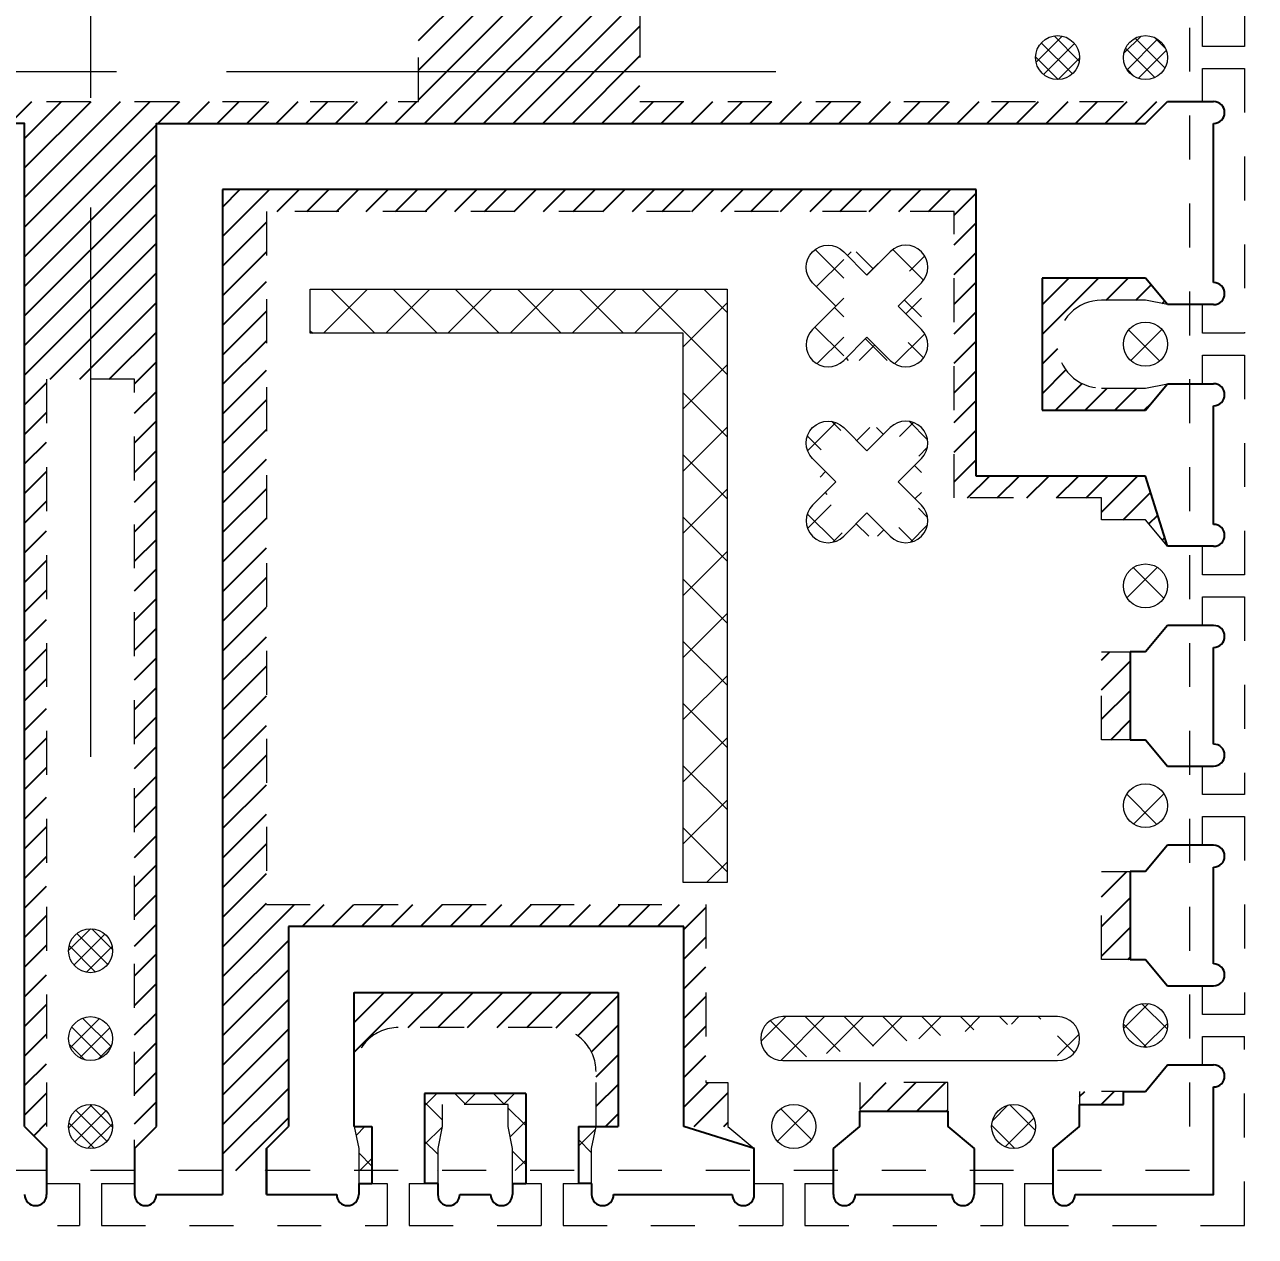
# Model space of a CAD drawing. Header units: millimetres. Extents: x 4066 to 4192, y 1600 to 1759.
# Drawn here: x 4100.443 to 4103.243, y 1681.721 to 1684.478 of the extents above; entities that cross this region are included whole.
import ezdxf

# ---------------------------------------------------------------- set-up
doc = ezdxf.new("R2010")
doc.units = ezdxf.units.MM
for name, pattern in [('CENTER', [2, 1.25, -0.25, 0.25, -0.25]), ('DASHED', [0.75, 0.5, -0.25]), ('HIDDEN', [0.375, 0.25, -0.125])]:
    doc.linetypes.add(name, pattern=pattern)
for name, color, linetype in [('1D', 4, 'Continuous'), ('EACH', 4, 'Continuous'), ('pkg', 2, 'DASHED'), ('中心线', 1, 'CENTER')]:
    doc.layers.add(name, color=color, linetype=linetype)
doc.layers.add('Half-etch', color=6, linetype='Continuous', lineweight=5)
doc.layers.add('标注线', color=3, linetype='Continuous', lineweight=18)
doc.styles.get("Standard").update_dxf_attribs({"font": 'SimSun.ttf'})
doc.dimstyles.new('ISO-25', dxfattribs={"dimtxt": 0.1, "dimasz": 0.08, "dimexe": 0.015, "dimexo": 0.015, "dimgap": 0.02, "dimtad": 0, "dimzin": 1, "dimdsep": 46, "dimtxsty": 'Standard', "dimcen": 0.1, "dimadec": 0, "dimazin": 0, "dimtfac": 1, "dimtmove": 0, "dimatfit": 3, "dimfxl": 1, "dimarcsym": 0})
pattern_1 = [(45, (4112.096163568828, 1682.773930134285), (-0.0441941738241592, 0.0441941738241592), []), (135, (4112.096163568828, 1682.773930134285), (-0.0441941738241592, -0.0441941738241592), [])]

# ---------------------------------------------------------------- blocks, each defined once
blk = doc.blocks.new('*D39')
at = {"layer": 'Defpoints', "color": 0, "transparency": 16777216}
for p in [(4129.593100569907, 1745.709426102295), (4094.843100574368, 1673.221426102756), (4096.640578460144, 1661.292742443827)]:
    blk.add_point(p, dxfattribs=at)
at = {"layer": '标注线', "color": 0, "lineweight": 5, "transparency": 16777216}
for p, q in [((4094.84310057437, 1673.206426102756), (4094.84310057437, 1665.292742443827)), ((4094.84310057437, 1665.292742443827), (4096.640578460144, 1663.292742443827)), ((4096.640578460144, 1663.292742443827), (4096.640578460144, 1661.292742443827))]:
    blk.add_line(p, q, dxfattribs=at)
at = {"layer": '标注线', "color": 0, "lineweight": 5, "transparency": 16777216, "insert": (4096.640578460144, 1658.89564747176), "char_height": 1.149999999999999, "attachment_point": 5, "rotation": 90}
blk.add_mtext('34.750', dxfattribs=at)

msp = doc.modelspace()

# ---------------------------------------------------------------- hatches: boundary and pattern name
at = {"layer": 'EACH'}
h = msp.add_hatch(dxfattribs=at)
h.set_pattern_fill('ANSI31', color=256, scale=0.015)
h.set_pattern_definition([(45, (-166.0548185335838, -82.64645103022507), (-0.0336759604540093, 0.0336759604540093), [])])
h.paths.add_polyline_path([(4099.443100574369, 1684.253426102243), (4099.443100574369, 1686.01342610224), (4101.389100574368, 1686.01342610224), (4101.389100574368, 1684.55342610224), (4102.993100574368, 1684.55342610224), (4103.043100574368, 1684.503426102244), (4101.843100574368, 1684.503426102244), (4101.843100574368, 1684.30342610224), (4103.043100574368, 1684.30342610224), (4102.993100574368, 1684.253426102243), (4100.743100574354, 1684.253426102243), (4100.743100574354, 1681.97142610224), (4100.693100574368, 1681.92142610224), (4100.693100574368, 1683.671433994338), (4100.493100574353, 1683.671433994338), (4100.493100574353, 1681.92142610224), (4100.443100574369, 1681.97142610224), (4100.443100574369, 1684.253426102243)])
h.paths.add_polyline_path([(4099.493100574354, 1685.53842610224), (4099.493100574354, 1684.30342610224), (4101.339100574384, 1684.30342610224), (4101.339100574384, 1685.96342610224), (4099.493100574354, 1685.96342610224), (4099.493100574354, 1685.83842610224, -0.9999999999999998)], flags=16)
h.paths.add_polyline_path([(4098.193100574369, 1685.586426102239), (4098.193100574369, 1685.493926102244), (4098.293100574384, 1685.493926102244), (4098.293100574384, 1685.53642610224), (4099.243100574354, 1685.53642610224), (4099.243100574354, 1684.60142610224), (4098.293100574384, 1684.60142610224), (4098.293100574384, 1684.64392610224), (4098.193100574369, 1684.64392610224), (4098.193100574369, 1684.55142610224), (4099.293100574384, 1684.55142610224), (4099.293100574384, 1686.16342610224), (4101.539100574369, 1686.16342610224), (4101.539100574369, 1684.70342610224), (4102.993100574368, 1684.70342610224), (4102.993100574354, 1684.80342610224), (4102.893100574384, 1684.80342610224), (4102.893100574384, 1684.753426102243), (4101.589100574384, 1684.753426102243), (4101.589100574384, 1686.12042610224), (4102.143100574384, 1686.12042610224), (4102.143100574384, 1685.807426102243), (4102.893100574384, 1685.807426102243), (4102.893100574384, 1685.65342610224), (4102.993100574368, 1685.65342610224), (4102.993100574368, 1685.85742610224), (4102.193100574369, 1685.85742610224), (4102.193100574369, 1686.38642610224), (4098.978100928451, 1686.38642610224), (4098.978100928451, 1685.586426102239)])
h.paths.add_polyline_path([(4100.993100574384, 1681.87142610224), (4100.993100574384, 1681.92142610227), (4101.043100574353, 1681.971426102244), (4101.043100574353, 1682.42642610224), (4101.943100574369, 1682.42642610224), (4101.943100574369, 1681.97142610224), (4102.043100574383, 1681.97142610224), (4102.043100574383, 1682.07145218952), (4101.993100574382, 1682.07142610224), (4101.993100574382, 1682.47642610224), (4100.993100574354, 1682.47642610224), (4100.993100574354, 1684.05342610224), (4102.558100574369, 1684.05342610224), (4102.558100574369, 1683.40142610224), (4102.893100574384, 1683.40142610224), (4102.893100574384, 1683.351426102239), (4102.993100574368, 1683.351426102239), (4102.993100574368, 1683.45142610224), (4102.608100574382, 1683.45142610224), (4102.608100574382, 1684.10342610224), (4100.893100574384, 1684.10342610224), (4100.893100574384, 1681.87142610224)])
h.paths.add_polyline_path([(4100.293100574384, 1681.87142610224), (4100.293100574384, 1684.10342610224), (4098.578100574384, 1684.10342610224), (4098.578100574384, 1683.45142610224), (4098.193100574369, 1683.45142610224), (4098.193100574369, 1683.351426102239), (4098.293100574384, 1683.351426102239), (4098.293100574384, 1683.40142610224), (4098.628100574368, 1683.40142610224), (4098.628100574368, 1684.05342610224), (4100.193100574369, 1684.05342610224), (4100.193100574369, 1682.47642610224), (4099.193100574369, 1682.47642610224), (4099.193100574369, 1682.07142610224), (4099.143100574354, 1682.07145218952), (4099.143100574354, 1681.97142610224), (4099.243100574354, 1681.97142610224), (4099.243100574354, 1682.42642610224), (4100.143100574384, 1682.42642610224), (4100.143100574384, 1681.971426102244), (4100.193100574369, 1681.921426102254), (4100.193100574369, 1681.87142610224)])
h.paths.add_polyline_path([(4098.143100574384, 1685.79642610224), (4098.193100574369, 1685.786426102236), (4098.69310057437, 1685.78642610224, 0.9999999999954523), (4098.693100574369, 1685.98642610224), (4098.193100574369, 1685.98642610224), (4098.143100574384, 1685.97642610224), (4098.193100574369, 1686.01142610224), (4098.828100574382, 1686.01142610224), (4098.828100574382, 1685.73642610224), (4098.193100574369, 1685.73642610224)])
h.paths.add_polyline_path([(4099.393100574354, 1681.97142610224), (4099.393100574354, 1682.27642610224), (4099.993100574383, 1682.27642610224), (4099.993100574354, 1682.09642610224, 0.4142135623784228), (4099.893100574354, 1682.19642610224), (4099.543100574376, 1682.19642610224, 0.4142135623537822), (4099.443100574369, 1682.096426102233), (4099.443100574369, 1681.97142610224)])
h.paths.add_polyline_path([(4101.193100574382, 1682.096427808217), (4101.193100574382, 1682.27642610224), (4101.793100574384, 1682.27642610224), (4101.793100574383, 1681.97142610224), (4101.743100574384, 1681.97142610224), (4101.743100574384, 1682.09642610224, 0.4142135623730951), (4101.643100574384, 1682.19642610224), (4101.293100574376, 1682.19642610224, 0.4142085656697925)])
h.paths.add_polyline_path([(4098.143100574384, 1683.66142610224), (4098.193100574369, 1683.65142610224), (4098.293100574384, 1683.65142610224, 0.9999999999999998), (4098.293100574383, 1683.85142610224), (4098.193100574369, 1683.85142610224), (4098.143100574384, 1683.84142610224), (4098.193100574369, 1683.90142610224), (4098.428100574354, 1683.90142610224), (4098.428100574354, 1683.60142610224), (4098.193100574369, 1683.60142610224)])
h.paths.add_polyline_path([(4098.193100574369, 1684.30142610224), (4098.293100574384, 1684.30142610224, -0.9999999999999998), (4098.293100574384, 1684.101426102239), (4098.193100574369, 1684.101426102239), (4098.143100574367, 1684.11142610224), (4098.193100574369, 1684.05142610224), (4098.428100574354, 1684.05142610224), (4098.428100574354, 1684.35142610224), (4098.193100574369, 1684.35142610224), (4098.143100574384, 1684.29142610224)])
h.paths.add_polyline_path([(4102.758100574368, 1683.90142610224), (4102.758100574368, 1683.60142610224), (4102.993100574368, 1683.60142610224), (4103.043100574366, 1683.661426102236), (4102.993100574354, 1683.65142610224), (4102.893100574384, 1683.65142610224, -0.9999999999999998), (4102.893100574384, 1683.85142610224), (4102.993100574354, 1683.85142610224), (4103.043100574384, 1683.84142610224), (4102.993100574368, 1683.90142610224)])
h.paths.add_polyline_path([(4098.193100574369, 1686.38642610224), (4098.293100574384, 1686.38642610224, -0.9999999999999998), (4098.293100574384, 1686.18642610224), (4098.193100574369, 1686.18642610224), (4098.143100574367, 1686.196426102243), (4098.193100574369, 1686.161426102236), (4098.428100574354, 1686.161426102236), (4098.428100574354, 1686.364207848171), (4098.355882320288, 1686.43642610224), (4098.193100574369, 1686.43642610224), (4098.143100574384, 1686.376426102236)])
h.paths.add_polyline_path([(4102.758100574368, 1686.364207848151), (4102.758100574368, 1686.161426102236), (4102.993100574354, 1686.161426102236), (4103.043100574384, 1686.19642610224), (4102.993100574354, 1686.18642610224), (4102.893100574384, 1686.18642610224, -0.9999999999999998), (4102.893100574384, 1686.38642610224), (4102.993100574354, 1686.38642610224), (4103.043100574384, 1686.376426102236), (4102.993100574354, 1686.43642610224), (4102.830318828451, 1686.43642610224)])
h.paths.add_polyline_path([(4099.268100574384, 1686.77142610224), (4099.268100574384, 1686.536426102236), (4099.518100574385, 1686.536426102236), (4099.518100574369, 1686.77142610224), (4099.483100574382, 1686.821426102219), (4099.483100574382, 1686.661426102236, -0.9999999999999998), (4099.303100574354, 1686.661426102236), (4099.303100574354, 1686.821426102218)])
h.paths.add_polyline_path([(4100.068100574369, 1686.77142610224), (4100.068100574369, 1686.536426102236), (4100.318100574368, 1686.536426102236), (4100.318100574368, 1686.77142610224), (4100.283100574369, 1686.82142610224), (4100.283100574369, 1686.661426102236, -0.9999999999974736), (4100.103100574369, 1686.661426102236), (4100.103100574369, 1686.821426102238)])
h.paths.add_polyline_path([(4098.468100574368, 1686.77142610224), (4098.468100574368, 1686.536426102236), (4098.718100574369, 1686.536426102236), (4098.718100574369, 1686.77142610224), (4098.683100574368, 1686.82142610224), (4098.683100574368, 1686.661426102236, -0.9999999999974736), (4098.503100574368, 1686.661426102236), (4098.503100574368, 1686.82142610224)])
h.paths.add_polyline_path([(4101.668100574384, 1686.77142610224), (4101.668100574384, 1686.536426102236), (4101.918100574382, 1686.536426102236), (4101.918100574368, 1686.77142610224), (4101.883100574368, 1686.82142610224), (4101.88310057437, 1686.661426102236, -0.9999999999974736), (4101.703100574384, 1686.661426102236), (4101.703100574369, 1686.82142610224)])
h.paths.add_polyline_path([(4102.068100574369, 1686.77142610224), (4102.068100574369, 1686.536426102236), (4102.318100574369, 1686.536426102236), (4102.318100574369, 1686.77142610224), (4102.283100574369, 1686.82142610224), (4102.283100574369, 1686.661426102236, -0.9999999999974736), (4102.103100574367, 1686.661426102236), (4102.103100574367, 1686.821426102238)])
h.paths.add_polyline_path([(4098.868100574352, 1686.77142610224), (4098.868100574352, 1686.536426102236), (4099.118100574353, 1686.536426102236), (4099.118100574353, 1686.77142610226), (4099.083100574384, 1686.821426102218), (4099.083100574384, 1686.661426102236, -0.9999999999999998), (4098.903100574369, 1686.661426102236), (4098.903100574369, 1686.82142610224)])
h.paths.add_polyline_path([(4100.468100574368, 1686.77142610224), (4100.468100574368, 1686.536426102236), (4100.718100574368, 1686.536426102236), (4100.718100574368, 1686.77142610224), (4100.683100574369, 1686.82142610224), (4100.683100574367, 1686.661426102236, -0.9999999999974736), (4100.503100574369, 1686.661426102236), (4100.503100574369, 1686.82142610224)])
h.paths.add_polyline_path([(4100.868100574355, 1686.77142610224), (4100.868100574355, 1686.536426102236), (4101.118100574352, 1686.536426102236), (4101.118100574352, 1686.77142610226), (4101.083100574384, 1686.821426102218), (4101.083100574384, 1686.661426102236, -0.9999999999999998), (4100.903100574369, 1686.661426102236), (4100.903100574369, 1686.82142610224)])
h.paths.add_polyline_path([(4102.468100574369, 1686.77142610224), (4102.468100574369, 1686.536426102236), (4102.718100574368, 1686.536426102236), (4102.718100574368, 1686.77142610224), (4102.683100574369, 1686.82142610224), (4102.683100574368, 1686.661426102236, -0.9999999999974736), (4102.503100574368, 1686.661426102236), (4102.503100574368, 1686.82142610224)])
h.paths.add_polyline_path([(4099.668100574382, 1686.77142610224), (4099.668100574382, 1686.536426102236), (4099.918100574384, 1686.536426102236), (4099.918100574369, 1686.77142610224), (4099.883100574369, 1686.82142610224), (4099.883100574369, 1686.661426102236, -0.9999999999974736), (4099.703100574384, 1686.661426102236), (4099.703100574369, 1686.82142610224)])
h.paths.add_polyline_path([(4101.268100574384, 1686.77142610224), (4101.268100574384, 1686.536426102236), (4101.518100574383, 1686.536426102236), (4101.518100574369, 1686.77142610224), (4101.483100574383, 1686.821426102219), (4101.483100574383, 1686.661426102236, -0.9999999999999998), (4101.303100574354, 1686.661426102236), (4101.303100574354, 1686.821426102218)])
h.paths.add_polyline_path([(4102.893100574384, 1685.35342610224), (4102.893126661653, 1685.10342610224), (4102.958100574368, 1685.10342610224), (4102.958100574368, 1685.35342610224)])
h.paths.add_polyline_path([(4098.228100574369, 1684.94392610224), (4098.2930744871, 1684.94392610224), (4098.293100574384, 1685.19392610224), (4098.228100574369, 1685.19392610224)])
h.paths.add_polyline_path([(4103.043100574384, 1685.593426102243), (4102.993100574368, 1685.85742610224), (4102.993100574368, 1685.653426102222)])
h.paths.add_polyline_path([(4098.228100574354, 1682.85142610224), (4098.293100574384, 1682.85142610224), (4098.293126661652, 1683.05142610224), (4098.228100574354, 1683.05142610224)])
h.paths.add_polyline_path([(4102.893074487083, 1683.05142610224), (4102.893100574384, 1682.85142610224), (4102.958100574368, 1682.85142610224), (4102.958100574368, 1683.05142610224)])
h.paths.add_polyline_path([(4098.228100574354, 1682.35142610224), (4098.293100574384, 1682.35142610224), (4098.293126661652, 1682.55142610224), (4098.228100574354, 1682.55142610224)])
h.paths.add_polyline_path([(4102.893074487083, 1682.55142610224), (4102.893100574384, 1682.35142610224), (4102.958100574368, 1682.35142610224), (4102.958100574368, 1682.55142610224)])
h.paths.add_polyline_path([(4098.643100574355, 1682.07142610224), (4098.643100574355, 1682.00642610224), (4098.843100574368, 1682.006426102243), (4098.843100574368, 1682.07142610224)])
h.paths.add_polyline_path([(4102.343100574368, 1682.07142610224), (4102.343100574368, 1682.00642610224), (4102.543100574384, 1682.00642610224), (4102.543100574384, 1682.07142610224)])
h.paths.add_polyline_path([(4102.993100574368, 1684.70342610224), (4103.043100574384, 1684.863426102239), (4102.993100574368, 1684.803426102257)])
h.paths.add_polyline_path([(4103.043100574384, 1683.29142610224), (4102.993100574368, 1683.45142610224), (4102.993100574368, 1683.351426102222)])
h.paths.add_polyline_path([(4098.143100574384, 1683.29142610224), (4098.193100574369, 1683.45142610224), (4098.193100574369, 1683.351426102239)])
h.paths.add_polyline_path([(4098.143100574384, 1684.70392610224), (4098.193100574369, 1684.64392610224), (4098.193100574369, 1684.55142610224)])
h.paths.add_polyline_path([(4098.143100574384, 1685.43392610224), (4098.193100574369, 1685.586426102239), (4098.193100574369, 1685.493926102244)])
h.paths.add_polyline_path([(4099.083100574353, 1681.92142610224), (4099.243100574354, 1681.97142610224), (4099.143100574354, 1681.97142610224)])
h.paths.add_polyline_path([(4098.243100574353, 1682.02142610224), (4098.343100574369, 1682.02142610224), (4098.343100574369, 1682.05142610224), (4098.243100574353, 1682.05142610224)])
h.paths.add_polyline_path([(4102.843100574369, 1682.05142610224), (4102.843100574369, 1682.02142610224), (4102.943100574369, 1682.02142610224), (4102.943100574369, 1682.05142610224)])
at = {"layer": 'Half-etch', "lineweight": 0}
h = msp.add_hatch(dxfattribs=at)
h.set_pattern_fill('ANSI37', color=256, scale=0.5000000000000001, style=0)
h.set_pattern_definition(pattern_1)
edge = h.paths.add_edge_path()
edge.add_ellipse((4098.593100574428, 1686.77142610224), major_axis=(0.05, 0), ratio=1, start_angle=0, end_angle=360)
edge = h.paths.add_edge_path()
edge.add_ellipse((4098.993100574413, 1686.77142610224), major_axis=(0.05, 0), ratio=1, start_angle=0, end_angle=360)
edge = h.paths.add_edge_path()
edge.add_ellipse((4099.393100574412, 1686.77142610224), major_axis=(0.05, 0), ratio=1, start_angle=0, end_angle=360)
edge = h.paths.add_edge_path()
edge.add_ellipse((4099.793100574414, 1686.77142610224), major_axis=(0.05, 0), ratio=1, start_angle=0, end_angle=360)
edge = h.paths.add_edge_path()
edge.add_ellipse((4100.193100574399, 1686.77142610224), major_axis=(0.05, 0), ratio=1, start_angle=0, end_angle=360)
edge = h.paths.add_edge_path()
edge.add_ellipse((4100.593100574399, 1686.77142610224), major_axis=(0.05, 0), ratio=1, start_angle=0, end_angle=360)
edge = h.paths.add_edge_path()
edge.add_ellipse((4100.993100574384, 1686.77142610224), major_axis=(0.05, 0), ratio=1, start_angle=0, end_angle=360)
edge = h.paths.add_edge_path()
edge.add_ellipse((4101.393100574384, 1686.77142610224), major_axis=(0.05, 0), ratio=1, start_angle=0, end_angle=360)
edge = h.paths.add_edge_path()
edge.add_ellipse((4101.793100574384, 1686.77142610224), major_axis=(0.05, 0), ratio=1, start_angle=0, end_angle=360)
edge = h.paths.add_edge_path()
edge.add_ellipse((4102.193100574369, 1686.77142610224), major_axis=(0.05, 0), ratio=1, start_angle=0, end_angle=360)
edge = h.paths.add_edge_path()
edge.add_ellipse((4098.193100574369, 1683.75142610224), major_axis=(0.05, 0), ratio=1, start_angle=0, end_angle=360)
edge = h.paths.add_edge_path()
edge.add_ellipse((4098.193100574369, 1684.20142610224), major_axis=(0.05, 0), ratio=1, start_angle=0, end_angle=360)
edge = h.paths.add_edge_path()
edge.add_ellipse((4098.193100574369, 1684.79392610224), major_axis=(0.05, 0), ratio=1, start_angle=0, end_angle=360)
edge = h.paths.add_edge_path()
edge.add_ellipse((4098.193100574369, 1685.343926102239), major_axis=(0.05, 0), ratio=1, start_angle=0, end_angle=360)
edge = h.paths.add_edge_path()
edge.add_ellipse((4098.193100574369, 1685.88642610224), major_axis=(0.05, 0), ratio=1, start_angle=0, end_angle=360)
edge = h.paths.add_edge_path()
edge.add_ellipse((4098.193100574369, 1686.286426102236), major_axis=(0.05, 0), ratio=1, start_angle=0, end_angle=360)
edge = h.paths.add_edge_path()
edge.add_ellipse((4102.593100574368, 1686.77142610224), major_axis=(0.05, 0), ratio=1, start_angle=0, end_angle=360)
edge = h.paths.add_edge_path()
edge.add_ellipse((4102.993100574368, 1686.286426102236), major_axis=(0.05, 0), ratio=1, start_angle=0, end_angle=360)
edge = h.paths.add_edge_path()
edge.add_ellipse((4102.993100574368, 1683.75142610224), major_axis=(0.05, 0), ratio=1, start_angle=0, end_angle=360)
edge = h.paths.add_edge_path()
edge.add_ellipse((4098.393100574354, 1682.17142610224), major_axis=(-0.05, 0), ratio=1, start_angle=-90, end_angle=90, ccw=False)
edge.add_ellipse((4099.018100574354, 1682.17142610224), major_axis=(-0.05, 0), ratio=1, start_angle=90, end_angle=270, ccw=False)
edge.add_line((4098.393100574354, 1682.22142610224), (4099.018100574354, 1682.22142610224))
edge.add_line((4099.018100574354, 1682.12142610224), (4098.393100574354, 1682.12142610224))
edge = h.paths.add_edge_path()
edge.add_ellipse((4098.993100574353, 1681.97142610224), major_axis=(0.05, 0), ratio=1, start_angle=0, end_angle=360)
edge = h.paths.add_edge_path()
edge.add_ellipse((4098.193100574369, 1682.20142610224), major_axis=(0.05, 0), ratio=1, start_angle=0, end_angle=360)
edge = h.paths.add_edge_path(flags=16)
edge.add_ellipse((4098.193100574369, 1682.70142610224), major_axis=(0.05, 0), ratio=1, start_angle=0, end_angle=360)
edge = h.paths.add_edge_path()
edge.add_ellipse((4098.193100574369, 1683.20142610224), major_axis=(0.05, 0), ratio=1, start_angle=0, end_angle=360)
edge = h.paths.add_edge_path()
edge.add_ellipse((4098.493100574354, 1681.97142610224), major_axis=(0.05, 0), ratio=1, start_angle=0, end_angle=360)
edge = h.paths.add_edge_path()
edge.add_ellipse((4102.168100574384, 1682.17142610224), major_axis=(0.05, 0), ratio=1, start_angle=90, end_angle=270)
edge.add_ellipse((4102.793100574383, 1682.17142610224), major_axis=(0.05, 0), ratio=1, start_angle=270, end_angle=450)
edge.add_line((4102.168100574384, 1682.12142610224), (4102.793100574383, 1682.12142610224))
edge.add_line((4102.793100574383, 1682.22142610224), (4102.168100574384, 1682.22142610224))
edge = h.paths.add_edge_path()
edge.add_ellipse((4101.717080574373, 1685.830426102242), major_axis=(0.0500000000018627, 0), ratio=1, start_angle=90, end_angle=270)
edge.add_ellipse((4102.043080574373, 1685.830426102242), major_axis=(0.0500000000018627, 0), ratio=1, start_angle=270, end_angle=450)
edge.add_line((4101.717080574373, 1685.78042610224), (4102.043080574373, 1685.78042610224))
edge.add_line((4102.043080574373, 1685.880426102243), (4101.717080574373, 1685.880426102243))
edge = h.paths.add_edge_path()
edge.add_ellipse((4102.993100574354, 1685.503426102243), major_axis=(0.05, 0), ratio=1, start_angle=0, end_angle=360)
edge = h.paths.add_edge_path()
edge.add_ellipse((4102.193100574369, 1681.97142610224), major_axis=(0.05, 0), ratio=1, start_angle=0, end_angle=360)
edge = h.paths.add_edge_path()
edge.add_ellipse((4102.993100574354, 1682.20142610224), major_axis=(0.05, 0), ratio=1, start_angle=0, end_angle=360)
edge = h.paths.add_edge_path()
edge.add_ellipse((4102.993100574354, 1682.70142610224), major_axis=(0.05, 0), ratio=1, start_angle=0, end_angle=360)
edge = h.paths.add_edge_path()
edge.add_ellipse((4102.993100574354, 1683.20142610224), major_axis=(0.05, 0), ratio=1, start_angle=0, end_angle=360)
edge = h.paths.add_edge_path()
edge.add_ellipse((4102.693100574369, 1681.97142610224), major_axis=(0.05, 0), ratio=1, start_angle=0, end_angle=360)
edge = h.paths.add_edge_path()
edge.add_ellipse((4102.993100574354, 1684.95342610224), major_axis=(0.05, 0), ratio=1, start_angle=0, end_angle=360)
edge = h.paths.add_edge_path()
edge.add_ellipse((4098.738323879049, 1683.749649406944), major_axis=(0.0499999999977602, 0), ratio=1, start_angle=135, end_angle=314.9999999974207)
edge.add_ellipse((4098.915100574384, 1683.749649406944), major_axis=(0.05, 0), ratio=1, start_angle=224.9999999996314, end_angle=404.9999999996313)
edge.add_ellipse((4098.915100574347, 1683.926426102242), major_axis=(0.0499999999990772, 0), ratio=1, start_angle=314.9999999985261, end_angle=494.9999999985259)
edge.add_ellipse((4098.738323879088, 1683.92642610224), major_axis=(0.05, 0), ratio=1, start_angle=44.99999999963153, end_angle=224.9999999996314)
edge.add_line((4098.773679218107, 1683.714294067886), (4098.826712226698, 1683.767327076472))
edge.add_line((4098.826712226698, 1683.767327076472), (4098.879745235288, 1683.714294067886))
edge.add_line((4098.950455913405, 1683.785004746001), (4098.897422904829, 1683.838037754592))
edge.add_line((4098.897422904829, 1683.838037754592), (4098.950455913405, 1683.891070763182))
edge.add_line((4098.879745235288, 1683.9617814413), (4098.826712226698, 1683.908748432711))
edge.add_line((4098.826712226698, 1683.908748432711), (4098.773679218107, 1683.961781441301))
edge.add_line((4098.702968539993, 1683.891070763182), (4098.756001548582, 1683.838037754592))
edge.add_line((4098.756001548582, 1683.838037754592), (4098.702968539993, 1683.785004746001))
edge = h.paths.add_edge_path()
edge.add_ellipse((4098.738323879049, 1683.349649406945), major_axis=(0.0499999999990772, 0), ratio=1, start_angle=135, end_angle=314.9999999985261)
edge.add_ellipse((4098.915100574384, 1683.349649406943), major_axis=(0.05, 0), ratio=1, start_angle=224.9999999996314, end_angle=404.9999999996313)
edge.add_ellipse((4098.915100574347, 1683.52642610224), major_axis=(0.0499999999977602, 0), ratio=1, start_angle=315.0000000060799, end_angle=494.9999999957625)
edge.add_ellipse((4098.738323879088, 1683.52642610224), major_axis=(0.05, 0), ratio=1, start_angle=44.99999999963153, end_angle=224.9999999996314)
edge.add_line((4098.773679218109, 1683.314294067887), (4098.826712226698, 1683.367327076476))
edge.add_line((4098.826712226698, 1683.367327076476), (4098.879745235288, 1683.314294067886))
edge.add_line((4098.950455913405, 1683.385004746005), (4098.897422904829, 1683.438037754595))
edge.add_line((4098.897422904829, 1683.438037754595), (4098.950455913405, 1683.491070763182))
edge.add_line((4098.879745235288, 1683.561781441297), (4098.826712226698, 1683.508748432714))
edge.add_line((4098.826712226698, 1683.508748432714), (4098.773679218107, 1683.561781441297))
edge.add_line((4098.702968539993, 1683.491070763182), (4098.756001548582, 1683.438037754595))
edge.add_line((4098.756001548582, 1683.438037754595), (4098.702968539993, 1683.385004746005))
edge = h.paths.add_edge_path()
edge.add_ellipse((4102.271100574384, 1683.749649406944), major_axis=(0.05, 0), ratio=1, start_angle=135.0000000003685, end_angle=315.0000000003684)
edge.add_ellipse((4102.44787726965, 1683.749649406944), major_axis=(0.0500000000030285, 0), ratio=1, start_angle=225.000000001658, end_angle=404.9999999941043)
edge.add_ellipse((4102.447877269679, 1683.92642610224), major_axis=(0.05, 0), ratio=1, start_angle=315.0000000003684, end_angle=495.0000000003684)
edge.add_ellipse((4102.271100574347, 1683.926426102242), major_axis=(0.0499999999990772, 0), ratio=1, start_angle=45.00000000147389, end_angle=225)
edge.add_line((4102.235745235289, 1683.891070763182), (4102.288778243878, 1683.838037754592))
edge.add_line((4102.288778243878, 1683.838037754592), (4102.235745235289, 1683.785004746001))
edge.add_line((4102.306455913406, 1683.714294067886), (4102.359488921995, 1683.767327076472))
edge.add_line((4102.359488921995, 1683.767327076472), (4102.412521930585, 1683.714294067886))
edge.add_line((4102.483232608715, 1683.785004746001), (4102.430199600124, 1683.838037754592))
edge.add_line((4102.430199600124, 1683.838037754592), (4102.483232608715, 1683.891070763182))
edge.add_line((4102.412521930585, 1683.961781441301), (4102.359488921995, 1683.908748432711))
edge.add_line((4102.359488921995, 1683.908748432711), (4102.306455913406, 1683.9617814413))
edge = h.paths.add_edge_path()
edge.add_ellipse((4102.271100574384, 1683.349649406943), major_axis=(0.05, 0), ratio=1, start_angle=135.0000000003685, end_angle=315.0000000003684)
edge.add_ellipse((4102.44787726965, 1683.349649406945), major_axis=(0.0500000000043456, 0), ratio=1, start_angle=225, end_angle=404.9999999955783)
edge.add_ellipse((4102.447877269679, 1683.52642610224), major_axis=(0.05, 0), ratio=1, start_angle=315.0000000003684, end_angle=495.0000000003684)
edge.add_ellipse((4102.271100574347, 1683.52642610224), major_axis=(0.0499999999977602, 0), ratio=1, start_angle=45.00000000423746, end_angle=225)
edge.add_line((4102.306455913406, 1683.314294067885), (4102.359488921995, 1683.367327076476))
edge.add_line((4102.359488921995, 1683.367327076476), (4102.412521930585, 1683.314294067886))
edge.add_line((4102.483232608713, 1683.385004746008), (4102.430199600124, 1683.438037754595))
edge.add_line((4102.430199600124, 1683.438037754595), (4102.483232608715, 1683.491070763182))
edge.add_line((4102.412521930585, 1683.561781441297), (4102.359488921995, 1683.508748432714))
edge.add_line((4102.359488921995, 1683.508748432714), (4102.306455913406, 1683.561781441297))
edge.add_line((4102.235745235289, 1683.491070763181), (4102.288778243878, 1683.438037754595))
edge.add_line((4102.288778243878, 1683.438037754595), (4102.235745235289, 1683.385004746005))
at = {"layer": 'Half-etch'}
h = msp.add_hatch(dxfattribs=at)
h.set_pattern_fill('ANSI37', color=256, scale=0.01, style=0)
h.set_pattern_definition([(45, (-159.1002888754037, -82.64645103022507), (-0.0224506403026729, 0.0224506403026729), []), (135, (-159.1002888754037, -82.64645103022507), (-0.0224506403026729, -0.0224506403026729), [])])
h.paths.add_polyline_path([(4102.843100574354, 1684.403426102242, 0.9999999999999998), (4102.743100574353, 1684.403426102242, 0.9999999999999998)])
h.paths.add_polyline_path([(4103.043100574352, 1684.403426102242, 0.9999999999999998), (4102.943100574353, 1684.403426102242, 0.9999999999999998)])
h.paths.add_polyline_path([(4100.643100574361, 1682.37142610224, 0.9999999999999998), (4100.543100574361, 1682.37142610224, 0.9999999999999998)])
h.paths.add_polyline_path([(4100.643100574361, 1681.97142610224, 0.9999999999999998), (4100.543100574361, 1681.97142610224, 0.9999999999999998)])
h.paths.add_polyline_path([(4100.643100574361, 1682.17142610224, 0.9999999999999998), (4100.543100574361, 1682.17142610224, 0.9999999999999998)])
at = {"layer": 'Half-etch', "lineweight": 0}
h = msp.add_hatch(dxfattribs=at)
h.set_pattern_fill('ANSI37', color=256, scale=0.8000000000000002, angle=180, style=0)
h.set_pattern_definition([(135, (4089.090037579911, 1682.773930134285), (0.0707106781186548, 0.0707106781186548), []), (45, (4089.090037579911, 1682.773930134285), (0.0707106781186548, -0.0707106781186548), [])])
h.paths.add_polyline_path([(4102.041100575332, 1683.876426101717), (4102.041100575332, 1682.52642610224), (4101.941100575333, 1682.52642610224), (4101.941100575333, 1683.776426101716), (4101.093100574368, 1683.776426101716), (4101.093100574368, 1683.876426101717)])
h = msp.add_hatch(dxfattribs=at)
h.set_pattern_fill('ANSI37', color=256, scale=0.5000000000000001, style=0)
h.set_pattern_definition(pattern_1)
h.paths.add_polyline_path([(4099.603100574339, 1681.87142610224), (4099.603100574339, 1682.046426102236), (4099.833100574353, 1682.046426102236), (4099.833100574353, 1681.87142610224), (4099.803100574354, 1681.87142610224), (4099.803100574354, 1681.92142610224), (4099.793100574384, 1681.97142610224), (4099.793100574384, 1682.02142610224), (4099.643100574354, 1682.02142610224), (4099.643100574354, 1681.97142610224), (4099.633100574368, 1681.92142610224), (4099.633100574368, 1681.87142610224)])
h.paths.add_polyline_path([(4101.353100574384, 1681.87142610224), (4101.353100574384, 1682.046426102236), (4101.583100574398, 1682.046426102236), (4101.583100574398, 1681.87142610224), (4101.553100574384, 1681.87142610224), (4101.553100574384, 1681.92142610224), (4101.543100574384, 1681.97142610224), (4101.543100574384, 1682.02142610224), (4101.393100574384, 1682.02142610224), (4101.393100574384, 1681.97142610224), (4101.383100574369, 1681.92142610224), (4101.383100574369, 1681.87142610224)])
h.paths.add_polyline_path([(4099.483100574354, 1681.87142610224), (4099.483100574354, 1681.97142610224), (4099.443100574369, 1681.97142610224), (4099.453100574383, 1681.92142610224), (4099.453100574383, 1681.87142610224)])
h.paths.add_polyline_path([(4099.983100574383, 1681.87142610224), (4099.983100574383, 1681.92142610224), (4099.993100574339, 1681.971426102392), (4099.953100574354, 1681.971426102392), (4099.953100574354, 1681.87142610224)])
h.paths.add_polyline_path([(4101.233100574384, 1681.87142610224), (4101.233100574384, 1681.971426102392), (4101.193100574369, 1681.97142610224), (4101.203100574383, 1681.92142610224), (4101.203100574383, 1681.87142610224)])
h.paths.add_polyline_path([(4101.733100574382, 1681.87142610224), (4101.733100574382, 1681.92142610224), (4101.743100574384, 1681.97142610224), (4101.703100574384, 1681.97142610224), (4101.703100574384, 1681.87142610224)])

# ---------------------------------------------------------------- linework, layer by layer
at = {"color": 0}
for p, q in [((4102.993100574368, 1684.253426102243, 0.0290980460683666), (4103.043100574368, 1684.30342610224, 0.0290980460683666)), ((4103.043100574368, 1684.30342610224, 0.0290980460683666), (4103.148100574369, 1684.30342610224, 0.0290980460683666)), ((4102.608100574382, 1684.10342610224, 0.0290980460683666), (4100.893100574384, 1684.10342610224, 0.0290980460683666)), ((4100.893100574384, 1684.10342610224, 0.0290980460683666), (4100.893100574384, 1681.81642610224, 0.0290980460683666)), ((4102.608100574382, 1683.45142610224, 0.0290980460683666), (4102.608100574382, 1684.10342610224, 0.0290980460683666)), ((4102.993100574368, 1683.90142610224, 0.0290980460683666), (4102.758100574368, 1683.90142610224, 0.0290980460683666)), ((4102.758100574368, 1683.90142610224, 0.0290980460683666), (4102.758100574368, 1683.60142610224, 0.0290980460683666)), ((4103.043100574384, 1683.84142610224, 0.0290980460683666), (4102.993100574368, 1683.90142610224, 0.0290980460683666)), ((4103.148100574369, 1683.84142610224, 0.0290980460683666), (4103.043100574384, 1683.84142610224, 0.0290980460683666)), ((4102.993100574368, 1683.60142610224, 0.0290980460683666), (4103.043100574368, 1683.66142610224, 0.0290980460683666)), ((4103.043100574384, 1683.66142610224, 0.0290980460683666), (4103.148100574369, 1683.66142610224, 0.0290980460683666)), ((4102.758100574368, 1683.60142610224, 0.0290980460683666), (4102.993100574368, 1683.60142610224, 0.0290980460683666)), ((4102.993100574368, 1683.45142610224, 0.0290980460683666), (4102.608100574382, 1683.45142610224, 0.0290980460683666)), ((4103.043100574384, 1683.29142610224, 0.0290980460683666), (4102.993100574368, 1683.45142610224, 0.0290980460683666)), ((4103.148100574369, 1683.29142610224, 0.0290980460683666), (4103.043100574384, 1683.29142610224, 0.0290980460683666)), ((4103.043100574384, 1683.11142610224, 0.0290980460683666), (4102.993100574354, 1683.05142610224, 0.0290980460683666)), ((4103.148100574369, 1683.11142610224, 0.0290980460683666), (4103.043100574384, 1683.11142610224, 0.0290980460683666)), ((4102.993100574354, 1683.05142610224, 0.0290980460683666), (4102.958100574368, 1683.05142610224, 0.0290980460683666)), ((4102.958100574368, 1683.05142610224, 0.0290980460683666), (4102.958100574368, 1682.85142610224, 0.0290980460683666)), ((4102.958100574368, 1682.85142610224, 0.0290980460683666), (4102.993100574354, 1682.85142610224, 0.0290980460683666)), ((4102.993100574354, 1682.85142610224, 0.0290980460683666), (4103.043100574384, 1682.79142610224, 0.0290980460683666)), ((4103.043100574384, 1682.79142610224, 0.0290980460683666), (4103.148100574369, 1682.79142610224, 0.0290980460683666)), ((4103.043100574384, 1682.61142610224, 0.0290980460683666), (4102.993100574354, 1682.55142610224, 0.0290980460683666)), ((4103.148100574369, 1682.61142610224, 0.0290980460683666), (4103.043100574384, 1682.61142610224, 0.0290980460683666)), ((4102.993100574354, 1682.55142610224, 0.0290980460683666), (4102.958100574368, 1682.55142610224, 0.0290980460683666)), ((4102.958100574368, 1682.55142610224, 0.0290980460683666), (4102.958100574368, 1682.35142610224, 0.0290980460683666)), ((4101.943100574369, 1682.42642610224, 0.0290980460683666), (4101.043100574353, 1682.42642610224, 0.0290980460683666)), ((4101.043100574353, 1682.42642610224, 0.0290980460683666), (4101.043100574353, 1681.971426102244, 0.0290980460683666)), ((4101.943100574369, 1681.97142610224, 0.0290980460683666), (4101.943100574369, 1682.42642610224, 0.0290980460683666)), ((4102.958100574368, 1682.35142610224, 0.0290980460683666), (4102.993100574354, 1682.35142610224, 0.0290980460683666)), ((4102.993100574354, 1682.35142610224, 0.0290980460683666), (4103.043100574384, 1682.29142610224, 0.0290980460683666)), ((4101.193100574382, 1681.97142610224, 0.0290980460683666), (4101.193100574382, 1682.27642610224, 0.0290980460683666)), ((4101.193100574382, 1682.27642610224, 0.0290980460683666), (4101.793100574384, 1682.27642610224, 0.0290980460683666)), ((4101.793100574384, 1682.27642610224, 0.0290980460683666), (4101.793100574384, 1681.97142610224, 0.0290980460683666)), ((4103.043100574384, 1682.29142610224, 0.0290980460683666), (4103.148100574369, 1682.29142610224, 0.0290980460683666)), ((4102.993100574354, 1682.05142610224, 0.0290980460683666), (4103.043100574384, 1682.11142610224, 0.0290980460683666)), ((4103.043100574384, 1682.11142610224, 0.0290980460683666), (4103.148100574369, 1682.11142610224, 0.0290980460683666)), ((4101.353100574384, 1682.046426102389, 0.0290980460683666), (4101.353100574384, 1681.84142610224, 0.0290980460683666)), ((4101.583100574398, 1682.046426102236, 0.0290980460683666), (4101.353100574384, 1682.046426102236, 0.0290980460683666)), ((4101.583100574398, 1682.046426102389, 0.0290980460683666), (4101.583100574398, 1681.84142610224, 0.0290980460683666)), ((4102.943100574369, 1682.02142610224, 0.0290980460683666), (4102.943100574369, 1682.05142610224, 0.0290980460683666)), ((4102.943100574369, 1682.05142610224, 0.0290980460683666), (4102.993100574354, 1682.05142610224, 0.0290980460683666)), ((4102.843100574369, 1681.97142610224, 0.0290980460683666), (4102.843100574369, 1682.02142610224, 0.0290980460683666)), ((4102.843100574369, 1682.02142610224, 0.0290980460683666), (4102.943100574369, 1682.02142610224, 0.0290980460683666)), ((4102.343100574368, 1681.97142610224, 0.0290980460683666), (4102.343100574368, 1682.00642610224, 0.0290980460683666)), ((4102.343100574368, 1682.00642610224, 0.0290980460683666), (4102.543100574384, 1682.00642610224, 0.0290980460683666)), ((4102.543100574384, 1682.00642610224, 0.0290980460683666), (4102.543100574384, 1681.97142610224, 0.0290980460683666)), ((4100.443100574369, 1681.97142610224, 0.0290980460683666), (4100.493100574353, 1681.92142610224, 0.0290980460683666)), ((4100.693100574368, 1681.92142610224, 0.0290980460683666), (4100.743100574354, 1681.97142610224, 0.0290980460683666)), ((4100.993100574354, 1681.92142610224, 0.0290980460683666), (4101.043100574353, 1681.971426102244, 0.0290980460683666)), ((4101.193100574369, 1681.97142610224, 0.0290980460683666), (4101.193100574382, 1681.97142610224, 0.0290980460683666)), ((4101.193100574398, 1681.971426102392, 0.0290980460683666), (4101.233100574384, 1681.97142610224, 0.0290980460683666)), ((4101.233100574384, 1681.97142610224, 0.0290980460683666), (4101.233100574384, 1681.84142610224, 0.0290980460683666)), ((4101.703100574383, 1681.97142610224, 0.0290980460683666), (4101.793100574383, 1681.97142610224, 0.0290980460683666)), ((4101.703100574383, 1681.97142610224, 0.0290980460683666), (4101.703100574383, 1681.84142610224, 0.0290980460683666)), ((4102.103100574367, 1681.92142610224, 0.0290980460683666), (4101.943100574369, 1681.97142610224, 0.0290980460683666)), ((4102.283100574369, 1681.92142610224, 0.0290980460683666), (4102.343100574368, 1681.97142610224, 0.0290980460683666)), ((4102.543100574384, 1681.97142610224, 0.0290980460683666), (4102.603100574369, 1681.92142610224, 0.0290980460683666)), ((4102.783100574369, 1681.92142610224, 0.0290980460683666), (4102.843100574369, 1681.97142610224, 0.0290980460683666)), ((4100.493100574353, 1681.92142610224, 0.0290980460683666), (4100.493100574353, 1681.81642610224, 0.0290980460683666)), ((4100.693100574368, 1681.92142610224, 0.0290980460683666), (4100.693100574368, 1681.81642610224, 0.0290980460683666)), ((4102.103100574367, 1681.81642610224, 0.0290980460683666), (4102.103100574367, 1681.92142610224, 0.0290980460683666)), ((4102.283100574369, 1681.81642610224, 0.0290980460683666), (4102.283100574369, 1681.92142610224, 0.0290980460683666)), ((4102.603100574369, 1681.92142610224, 0.0290980460683666), (4102.603100574369, 1681.81642610224, 0.0290980460683666)), ((4102.783100574369, 1681.81642610224, 0.0290980460683666), (4102.783100574369, 1681.92142610224, 0.0290980460683666))]:
    msp.add_line(p, q, dxfattribs=at)
for p, q in [((4101.203100574383, 1681.84142610224, 0.0290980460683666), (4101.233100574354, 1681.84142610224, 0.0290980460683666)), ((4101.203100574383, 1681.84142610224, 0.0290980460683666), (4101.203100574383, 1681.81642610224, 0.0290980460683666)), ((4101.383100574369, 1681.84142610224, 0.0290980460683666), (4101.353100574338, 1681.84142610224, 0.0290980460683666)), ((4101.383100574369, 1681.84142610224, 0.0290980460683666), (4101.383100574369, 1681.81642610224, 0.0290980460683666)), ((4101.553100574369, 1681.84142610224, 0.0290980460683666), (4101.583100574398, 1681.84142610224, 0.0290980460683666)), ((4101.553100574369, 1681.84142610224, 0.0290980460683666), (4101.553100574369, 1681.81642610224, 0.0290980460683666)), ((4101.733100574352, 1681.84142610224, 0.0290980460683666), (4101.703100574383, 1681.84142610224, 0.0290980460683666)), ((4101.733100574352, 1681.84142610224, 0.0290980460683666), (4101.733100574352, 1681.81642610224, 0.0290980460683666))]:
    msp.add_line(p, q)
at = {"color": 0, "elevation": 0.0290980460683666}
for points in [[(4100.443100574369, 1681.97142610224), (4100.443100574369, 1684.253426102243), (4099.443100574369, 1684.253426102243), (4099.443100574369, 1686.01342610224), (4101.389100574368, 1686.01342610224), (4101.389100574368, 1684.55342610224), (4102.993100574368, 1684.55342610224)], [(4100.743100574354, 1681.97142610224), (4100.743100574354, 1684.253426102243), (4102.993100574368, 1684.253426102243)], [(4103.148100574369, 1683.89142610224), (4103.148100574369, 1684.253426102239)], [(4103.148100574369, 1683.34142610224), (4103.148100574369, 1683.61142610224)], [(4103.148100574369, 1682.84142610224), (4103.148100574369, 1683.06142610224)], [(4103.148100574369, 1682.34142610224), (4103.148100574369, 1682.56142610224)], [(4102.833100574368, 1681.81642610224), (4103.148100574369, 1681.81642610224), (4103.148100574369, 1682.061426102239)], [(4100.993100574384, 1681.92142610227), (4100.993100574384, 1681.81642610224)], [(4100.99310057437, 1681.81642610224), (4100.99310057437, 1681.921426102254)], [(4100.743100574368, 1681.81642610224), (4100.893100574384, 1681.81642610224)], [(4100.993100574384, 1681.81642610224), (4101.153100574385, 1681.81642610224)], [(4101.433100574367, 1681.81642610224), (4101.503100574368, 1681.81642610224)], [(4101.783100574353, 1681.81642610224), (4102.053100574385, 1681.81642610224)], [(4102.333100574369, 1681.81642610224), (4102.553100574385, 1681.81642610224)]]:
    msp.add_lwpolyline(points, dxfattribs=at)
for centre, start, end in [((4103.148100574369, 1684.27842610224, 0.0290980460683666), 270, 90), ((4103.148100574384, 1683.86642610224, 0.0290980460683666), 270, 90), ((4103.148100574384, 1683.63642610224, 0.0290980460683666), 270, 90), ((4103.148100574369, 1683.31642610224, 0.0290980460683666), 270, 90), ((4103.148100574369, 1683.08642610224, 0.0290980460683666), 270, 90), ((4103.148100574369, 1682.81642610224, 0.0290980460683666), 270, 90), ((4103.148100574369, 1682.58642610224, 0.0290980460683666), 270, 90), ((4103.148100574369, 1682.31642610224, 0.0290980460683666), 270, 90), ((4103.148100574369, 1682.086426102239, 0.0290980460683666), 270, 90), ((4100.468100574354, 1681.81642610224, 0.0290980460683666), 180.000000000521, 0), ((4100.718100574368, 1681.81642610224, 0.0290980460683666), 180, 359.9999999994789), ((4101.178100574384, 1681.81642610224, 0.0290980460683666), 180.000000000521, 359.9999999994789), ((4101.408100574368, 1681.81642610224, 0.0290980460683666), 180, 359.9999999994789), ((4101.528100574369, 1681.81642610224, 0.0290980460683666), 180.000000000521, 0), ((4101.758100574353, 1681.81642610224, 0.0290980460683666), 180.000000000521, 359.9999999994789), ((4102.078100574384, 1681.81642610224, 0.0290980460683666), 180, 0), ((4102.308100574369, 1681.81642610224, 0.0290980460683666), 180.000000000521, 359.9999999994789), ((4102.578100574383, 1681.81642610224, 0.0290980460683666), 180, 0), ((4102.808100574367, 1681.81642610224, 0.0290980460683666), 180.000000000521, 359.9999999994789)]:
    msp.add_arc(centre, 0.025, start, end)
at = {"layer": '1D', "linetype": 'HIDDEN', "lineweight": 5, "ltscale": 0.15}
for p, q in [((4101.339100574384, 1684.30342610224, 0.0290980460683666), (4101.339100574384, 1685.96342610224, 0.0290980460683666)), ((4099.493100574354, 1684.30342610224, 0.0290980460683666), (4101.339100574384, 1684.30342610224, 0.0290980460683666)), ((4102.938100574369, 1683.85142610224, 0.0290980460683666), (4102.918100574384, 1683.85142610224, 0.0290980460683666)), ((4102.968100574369, 1683.85142610224, 0.0290980460683666), (4102.938100574369, 1683.85142610224, 0.0290980460683666)), ((4103.123100574368, 1682.17642610224, 0.0290980460683666), (4103.218100574358, 1682.17642610224, 0.0290980460683666)), ((4103.218100574376, 1681.746426102249, 0.0290980460683666), (4103.218100574376, 1682.17642610224, 0.0290980460683666)), ((4100.568100574361, 1681.84142610224, 0.0290980460683666), (4100.568100574361, 1681.746426102249, 0.0290980460683666)), ((4100.618100574362, 1681.84142610224, 0.0290980460683666), (4100.618100574362, 1681.746426102249, 0.0290980460683666)), ((4101.268100574375, 1681.84142610224, 0.0290980460683666), (4101.268100574375, 1681.746426102249, 0.0290980460683666)), ((4101.318100574377, 1681.84142610224, 0.0290980460683666), (4101.318100574377, 1681.746426102249, 0.0290980460683666)), ((4101.618100574363, 1681.84142610224, 0.0290980460683666), (4101.618100574363, 1681.746426102249, 0.0290980460683666)), ((4101.668100574364, 1681.84142610224, 0.0290980460683666), (4101.668100574364, 1681.746426102249, 0.0290980460683666)), ((4102.168100574377, 1681.84142610224, 0.0290980460683666), (4102.168100574377, 1681.746426102249, 0.0290980460683666)), ((4102.218100574378, 1681.84142610224, 0.0290980460683666), (4102.218100574378, 1681.746426102249, 0.0290980460683666)), ((4102.668100574375, 1681.84142610224, 0.0290980460683666), (4102.668100574375, 1681.746426102249, 0.0290980460683666)), ((4102.718100574377, 1681.84142610224, 0.0290980460683666), (4102.718100574377, 1681.746426102249, 0.0290980460683666)), ((4099.918100574364, 1681.746426102249, 0.0290980460683666), (4100.568100574361, 1681.746426102249, 0.0290980460683666)), ((4100.618100574362, 1681.746426102249, 0.0290980460683666), (4101.268100574375, 1681.746426102249, 0.0290980460683666)), ((4101.318100574377, 1681.746426102249, 0.0290980460683666), (4101.618100574363, 1681.746426102249, 0.0290980460683666)), ((4101.668100574364, 1681.746426102249, 0.0290980460683666), (4102.168100574377, 1681.746426102249, 0.0290980460683666)), ((4102.218100574378, 1681.746426102249, 0.0290980460683666), (4102.668100574375, 1681.746426102249, 0.0290980460683666)), ((4102.718100574377, 1681.746426102249, 0.0290980460683666), (4103.218100574376, 1681.746426102249, 0.0290980460683666))]:
    msp.add_line(p, q, dxfattribs=at)
at = {"layer": '1D', "linetype": 'HIDDEN', "lineweight": 5, "ltscale": 0.15, "elevation": 0.0290980460683666}
for points in [[(4103.123100574368, 1684.92842610224), (4103.218100574376, 1684.92842610224), (4103.218100574376, 1684.428426102242), (4103.123100574368, 1684.428426102242)], [(4103.123100574368, 1684.503426102244), (4101.843100574368, 1684.503426102244), (4101.843100574368, 1684.30342610224), (4103.123100574368, 1684.30342610224)], [(4103.123100574368, 1684.428426102242), (4103.123100574368, 1684.503426102244)], [(4103.123100574368, 1684.30342610224), (4103.123100574368, 1684.378426102242)], [(4103.123100574368, 1684.378426102242), (4103.218100574376, 1684.378426102242), (4103.218100574376, 1683.77642610224), (4103.123100574384, 1683.77642610224)], [(4103.123100574368, 1683.29142610224), (4103.043100574384, 1683.29142610224), (4102.993100574354, 1683.351426102239), (4102.893100574384, 1683.351426102239), (4102.893100574384, 1683.40142610224), (4102.558100574369, 1683.40142610224), (4102.558100574369, 1684.05342610224), (4100.993100574354, 1684.05342610224), (4100.993100574354, 1682.47642610224), (4101.993100574382, 1682.47642610224), (4101.993100574382, 1682.07142610224), (4102.043100574383, 1682.07145218952), (4102.043100574383, 1681.97142610224), (4102.103100574367, 1681.92142610224), (4102.103100574367, 1681.84142610224)], [(4103.123100574368, 1683.77642610224), (4103.123100574368, 1683.84142610224)], [(4103.123100574368, 1683.66142610224), (4103.123100574368, 1683.726426102239)], [(4103.123100574384, 1683.726426102239), (4103.21810057439, 1683.726426102239), (4103.218100574377, 1683.22642610224), (4103.123100574368, 1683.22642610224)], [(4100.693100574368, 1681.84142610224), (4100.693100574368, 1683.671433994338), (4100.493100574353, 1683.671433994338), (4100.493100574353, 1681.84142610224)], [(4103.123100574368, 1683.22642610224), (4103.123100574368, 1683.29142610224)], [(4103.123100574368, 1683.11142610224), (4103.123100574368, 1683.17642610224)], [(4103.123100574368, 1683.17642610224), (4103.218100574376, 1683.17642610224), (4103.218100574376, 1682.72642610224), (4103.123100574368, 1682.72642610224)], [(4103.123100574368, 1682.79142610224), (4103.043100574384, 1682.79142610224), (4102.993100574354, 1682.85142610224), (4102.893100574384, 1682.85142610224), (4102.893074487083, 1683.05142610224), (4102.993100574354, 1683.05142610224), (4103.043100574384, 1683.11142610224), (4103.123100574368, 1683.11142610224)], [(4103.123100574368, 1682.72642610224), (4103.123100574368, 1682.79142610224)], [(4103.123100574368, 1682.61142610224), (4103.123100574368, 1682.67642610224)], [(4103.123100574368, 1682.67642610224), (4103.218100574376, 1682.67642610224), (4103.218100574376, 1682.22642610224), (4103.123100574368, 1682.22642610224)], [(4103.123100574368, 1682.29142610224), (4103.043100574384, 1682.29142610224), (4102.993100574354, 1682.35142610224), (4102.893100574384, 1682.35142610224), (4102.893074487083, 1682.55142610224), (4102.993100574354, 1682.55142610224), (4103.043100574384, 1682.61142610224), (4103.123100574368, 1682.61142610224)], [(4103.123100574368, 1682.22642610224), (4103.123100574368, 1682.29142610224)], [(4103.123100574368, 1682.11142610224), (4103.123100574368, 1682.17642610224)], [(4103.123100574368, 1682.11142610224), (4103.043100574384, 1682.11142610224), (4102.993100574354, 1682.05142610224), (4102.843100574369, 1682.05142610224), (4102.843100574369, 1681.97142610224), (4102.783100574369, 1681.92142610224), (4102.783100574369, 1681.84142610224)], [(4102.603100574369, 1681.84142610224), (4102.603100574369, 1681.92142610224), (4102.543100574384, 1681.97142610224), (4102.543100574384, 1682.07142610224), (4102.343100574368, 1682.07142610224), (4102.343100574368, 1681.97142610224), (4102.283100574369, 1681.92142610224), (4102.283100574369, 1681.84142610224)], [(4101.553100574384, 1681.84142610224), (4101.553100574384, 1681.92142610224), (4101.543100574384, 1681.97142610224), (4101.543100574384, 1682.02142610224), (4101.393100574384, 1682.02142610224), (4101.393100574384, 1681.97142610224), (4101.383100574369, 1681.92142610224), (4101.383100574369, 1681.84142610224)], [(4100.493100574353, 1681.84142610224), (4100.568100574361, 1681.84142610224)], [(4100.618100574362, 1681.84142610224), (4100.693100574368, 1681.84142610224)], [(4101.203100574383, 1681.84142610224), (4101.268100574375, 1681.84142610224)], [(4101.318100574377, 1681.84142610224), (4101.383100574369, 1681.84142610224)], [(4101.553100574384, 1681.84142610224), (4101.618100574363, 1681.84142610224)], [(4101.668100574364, 1681.84142610224), (4101.733100574382, 1681.84142610224)], [(4102.103100574367, 1681.84142610224), (4102.168100574377, 1681.84142610224)], [(4102.218100574378, 1681.84142610224), (4102.283100574369, 1681.84142610224)], [(4102.603100574369, 1681.84142610224), (4102.668100574375, 1681.84142610224)], [(4102.718100574377, 1681.84142610224), (4102.783100574369, 1681.84142610224)]]:
    msp.add_lwpolyline(points, dxfattribs=at)
for points in [[(4103.123100574368, 1683.84142610224), (4103.043100574384, 1683.84142610224), (4102.993100574354, 1683.85142610224), (4102.893100574384, 1683.85142610224, 0.9999999999999998), (4102.893100574384, 1683.65142610224), (4102.993100574354, 1683.65142610224), (4103.043100574384, 1683.66142610224), (4103.123100574368, 1683.66142610224)], [(4101.733100574382, 1681.84142610224), (4101.733100574382, 1681.92142610224), (4101.743100574384, 1681.97142610224), (4101.743100574384, 1682.09642610224, 0.4142135623730951), (4101.643100574384, 1682.19642610224), (4101.293100574383, 1682.19642610224, 0.4142135623730951), (4101.193100574369, 1682.09642610224), (4101.193100574369, 1681.97142610224), (4101.203100574383, 1681.92142610224), (4101.203100574383, 1681.84142610224)]]:
    msp.add_lwpolyline(points, format="xyb", dxfattribs=at)
at = {"layer": 'Half-etch', "lineweight": 0, "elevation": 0.0290980460683666}
for points in [[(4102.235745235289, 1683.785004746001), (4102.288778243878, 1683.838037754592), (4102.235745235289, 1683.891070763182, -0.9999999999999998), (4102.306455913406, 1683.961781441301), (4102.359488921995, 1683.908748432711), (4102.412521930585, 1683.961781441301)], [(4102.306455913406, 1683.714294067886), (4102.359488921995, 1683.767327076472), (4102.412521930585, 1683.714294067886, 0.9999999999999998), (4102.483232608715, 1683.785004746001), (4102.430199600124, 1683.838037754592), (4102.483232608715, 1683.891070763182)], [(4102.235745235289, 1683.385004746005), (4102.288778243878, 1683.438037754595), (4102.235745235289, 1683.491070763182, -0.9999999999999996), (4102.306455913406, 1683.561781441297), (4102.359488921995, 1683.508748432714), (4102.412521930585, 1683.561781441297)], [(4102.306455913406, 1683.314294067885), (4102.359488921995, 1683.367327076476), (4102.412521930585, 1683.314294067885, 1), (4102.483232608715, 1683.385004746005), (4102.430199600124, 1683.438037754595), (4102.483232608715, 1683.491070763182)]]:
    msp.add_lwpolyline(points, format="xyb", dxfattribs=at)
msp.add_lwpolyline([(4102.041100575332, 1682.52642610224), (4101.941100575333, 1682.52642610224), (4101.941100575333, 1683.776426101716), (4101.093100574368, 1683.776426101716), (4101.093100574368, 1683.876426101717), (4102.041100575332, 1683.876426101717)], close=True, dxfattribs=at)
msp.add_lwpolyline([(4102.168100574384, 1682.22142610224, 0.9999999999999998), (4102.168100574384, 1682.12142610224), (4102.793100574383, 1682.12142610224, 0.9999999999999998), (4102.793100574383, 1682.22142610224)], format="xyb", close=True, dxfattribs=at)
at = {"layer": 'Half-etch', "lineweight": 0}
for centre in [(4102.793100574354, 1684.403426102242, 0.0290980460683666), (4102.993100574354, 1684.403426102242, 0.0290980460683666), (4102.993100574368, 1683.75142610224, 0.0290980460683666), (4102.993100574354, 1683.20142610224, 0.0290980460683666), (4102.993100574354, 1682.70142610224, 0.0290980460683666), (4100.593100574361, 1682.37142610224, 0.0290980460683666), (4102.993100574354, 1682.20142610224, 0.0290980460683666), (4100.593100574361, 1682.17142610224, 0.0290980460683666), (4100.593100574361, 1681.97142610224, 0.0290980460683666), (4102.193100574369, 1681.97142610224, 0.0290980460683666), (4102.693100574369, 1681.97142610224, 0.0290980460683666)]:
    msp.add_circle(centre, 0.05, dxfattribs=at)
for centre, start, end in [((4102.447877269679, 1683.92642610224, 0.0290980460683666), 315, 135), ((4102.271100574384, 1683.749649406944, 0.0290980460683666), 135, 315), ((4102.447877269679, 1683.52642610224, 0.0290980460683666), 315, 135), ((4102.271100574384, 1683.349649406943, 0.0290980460683666), 135, 315)]:
    msp.add_arc(centre, 0.05, start, end, dxfattribs=at)
at = {"layer": 'pkg', "color": 2, "lineweight": 5, "ltscale": 0.1, "elevation": 0.0290980460683666}
msp.add_lwpolyline([(4098.093100574368, 1686.871426102239), (4103.093100574368, 1686.871426102239), (4103.093100574368, 1681.87142610224), (4098.093100574368, 1681.87142610224)], close=True, dxfattribs=at)
at = {"layer": '中心线', "linetype": 'CENTER', "lineweight": 5}
for p, q in [((4100.59310057437, 1686.062170393577, 0.0290980460683666), (4100.59310057437, 1682.680681810903, 0.0290980460683666)), ((4098.902356283033, 1684.37142610224, 0.0290980460683666), (4102.283844865706, 1684.37142610224, 0.0290980460683666))]:
    msp.add_line(p, q, dxfattribs=at)

# ---------------------------------------------------------------- dimensions: what is measured, and where the dimension line sits
at = {"layer": '标注线', "lineweight": 5}
dim = msp.add_ordinate_dim(feature_location=(4094.843100574368, 1673.221426102756), offset=(1.7974778857760612, -11.928683658929003), dtype=1, origin=(4129.593100569907, 1745.709426102295), dimstyle='ISO-25', override={"dimtxt": 1.149999999999999, "dimasz": 1, "dimdec": 3, "dimfxl": 0.0072, "dimlwe": 5, "dimarcsym": 2}, dxfattribs=at)
dim.commit()
dim.dimension.update_dxf_attribs({"geometry": '*D39', "text_midpoint": (4096.640578460144, 1658.89564747176)})

doc.saveas('drawing.dxf')
